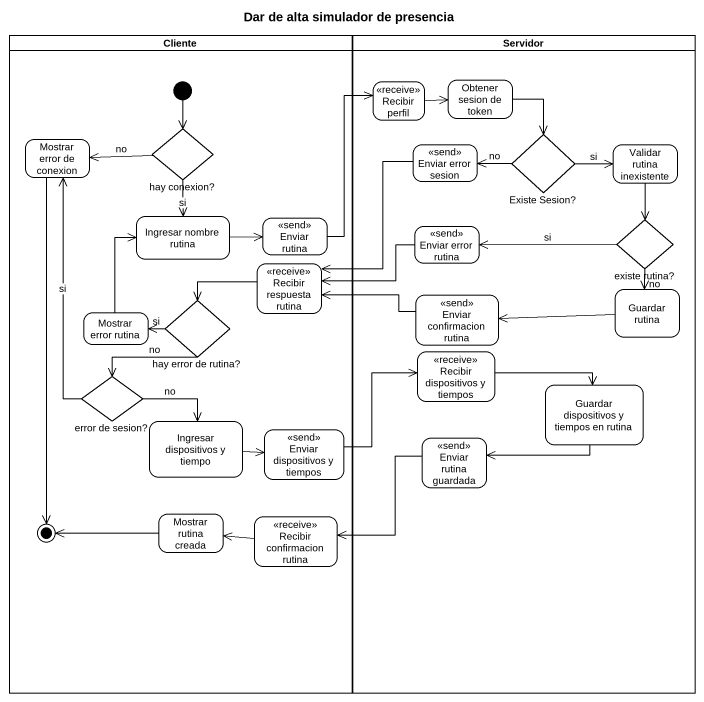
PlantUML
@startuml
title Dar de alta simulador de presencia
hide empty description
state Cliente <<partition>> {
  state "Mostrar error de conexion" as Mostrar_error_de_conexion
  state "hay conexion?" as hay_conexion <<choice>>
  state "Ingresar nombre rutina" as Ingresar_nombre_rutina
  state "Enviar rutina" as Enviar_rutina <<send>>
  state "Recibir respuesta rutina" as Recibir_respuesta_rutina <<receive>>
  state "Mostrar error rutina" as Mostrar_error_rutina
  state "hay error de rutina?" as hay_error_de_rutina <<choice>>
  state "error de sesion?" as error_de_sesion <<choice>>
  state "Ingresar dispositivos y tiempo" as Ingresar_dispositivos_y
  state "Enviar dispositivos y tiempos" as Enviar_dispositivos_y <<send>>
  state "Mostrar rutina creada" as Mostrar_rutina_creada
  state "Recibir confirmacion rutina" as Recibir_confirmacion_rutina <<receive>>
  [*] --> hay_conexion
  Mostrar_error_de_conexion --> [*]
  Mostrar_rutina_creada -left-> [*]
}
state Servidor <<partition>> {
  state "Obtener sesion de token" as Obtener_sesion_de_token
  state "Recibir perfil" as Recibir_perfil <<receive>>
  state "Enviar error sesion" as Enviar_error_sesion <<send>>
  state "Existe Sesion?" as Existe_Sesion <<choice>>
  state "Validar rutina inexistente" as Validar_rutina_inexistente
  state "Enviar error rutina" as Enviar_error_rutina <<send>>
  state "existe rutina?" as existe_rutina <<choice>>
  state "Enviar confirmacion rutina" as Enviar_confirmacion_rutina <<send>>
  state "Guardar rutina" as Guardar_rutina
  state "Recibir dispositivos y tiempos" as Recibir_dispositivos_y <<receive>>
  state "Guardar dispositivos y tiempos en rutina" as Guardar_dispositivos_y
  state "Enviar rutina guardada" as Enviar_rutina_guardada <<send>>
}
Obtener_sesion_de_token --> Existe_Sesion
Recibir_perfil -right-> Obtener_sesion_de_token
hay_conexion -left-> Mostrar_error_de_conexion : no
hay_conexion --> Ingresar_nombre_rutina : si
Enviar_error_sesion --> Recibir_respuesta_rutina
Existe_Sesion -left-> Enviar_error_sesion : no
Existe_Sesion -right-> Validar_rutina_inexistente : si
Validar_rutina_inexistente --> existe_rutina
Ingresar_nombre_rutina -right-> Enviar_rutina
Enviar_rutina -up-> Recibir_perfil
Enviar_error_rutina -left-> Recibir_respuesta_rutina
existe_rutina -left-> Enviar_error_rutina : si
existe_rutina --> Guardar_rutina : no
Recibir_respuesta_rutina -left-> hay_error_de_rutina
Mostrar_error_rutina -up-> Ingresar_nombre_rutina
hay_error_de_rutina -left-> Mostrar_error_rutina : si
hay_error_de_rutina --> error_de_sesion : no
Enviar_confirmacion_rutina -left-> Recibir_respuesta_rutina
Guardar_rutina -left-> Enviar_confirmacion_rutina
Recibir_dispositivos_y -right-> Guardar_dispositivos_y
error_de_sesion -up-> Mostrar_error_de_conexion : si
error_de_sesion --> Ingresar_dispositivos_y : no
Guardar_dispositivos_y -left-> Enviar_rutina_guardada
Ingresar_dispositivos_y -right-> Enviar_dispositivos_y
Enviar_dispositivos_y -right-> Recibir_dispositivos_y
Enviar_rutina_guardada -left-> Recibir_confirmacion_rutina
Recibir_confirmacion_rutina -left-> Mostrar_rutina_creada
@enduml
